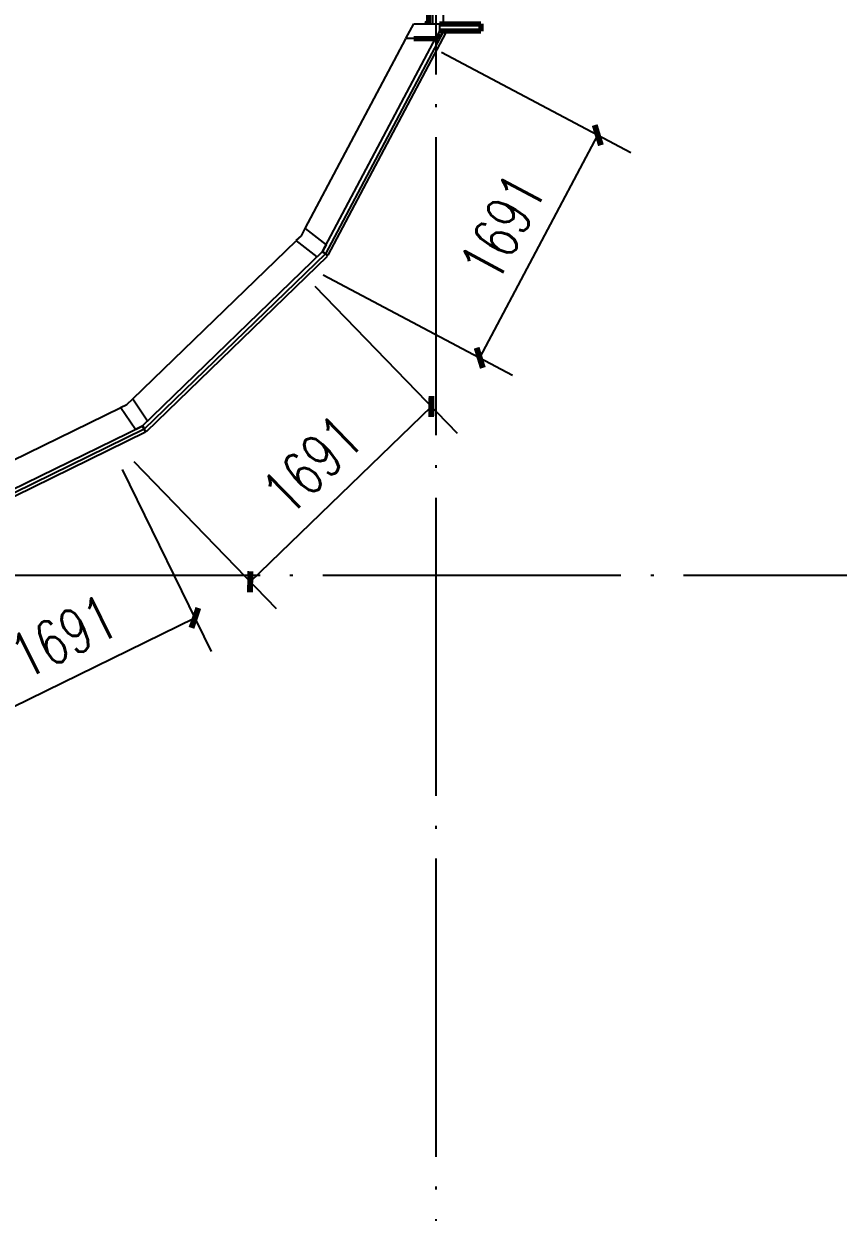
# Model space of a CAD drawing. Header units: millimetres. Extents: x 11476074 to 24729458, y -1239991 to 2813188.
# Drawn here: x 12601531 to 12606994, y 359841 to 367813 of the extents above; entities that cross this region are included whole.
import ezdxf

# ---------------------------------------------------------------- set-up
doc = ezdxf.new("R2010")
doc.units = ezdxf.units.MM
doc.header["$LTSCALE"] = 1000
doc.linetypes.add('DOTE', pattern=[2.42, 2, -0.2, 0.02, -0.2])
for name, color, linetype in [('A-ANNO-DIMS', 3, 'Continuous'), ('A-AXIS', 18, 'DOTE'), ('A-DETL-0001', 1, 'Continuous'), ('A-GLAZ', 4, 'Continuous'), ('排水沟', 133, 'Continuous')]:
    doc.layers.add(name, color=color, linetype=linetype)
for name, color, linetype, lineweight in [('A-GENM', 2, 'Continuous', 70), ('A-GENM-PROJ', 2, 'Continuous', 25), ('A-GLAZ-PROJ', 2, 'Continuous', 25)]:
    doc.layers.add(name, color=color, linetype=linetype, lineweight=lineweight)
doc.styles.add('_TCH_DIM_T3', font='SIMPLEX', dxfattribs={"width": 0.705882, "bigfont": 'GBCBIG'})
doc.dimstyles.new('_TCH_ARCH&&100', dxfattribs={"dimtxt": 297.5, "dimasz": 100, "dimexe": 250, "dimexo": 300, "dimgap": 126.25, "dimtad": 1, "dimdec": 0, "dimzin": 0, "dimdsep": 46, "dimtxsty": '_TCH_DIM_T3', "dimblk": 'ARCHTICK', "dimcen": 0.09, "dimclrt": 7, "dimazin": 2, "dimtfac": 1, "dimtdec": 0, "dimtix": 1, "dimtmove": 2, "dimatfit": 3, "dimfxl": 0, "dimtolj": 1, "dimtzin": 0, "dimarcsym": 0})

# ---------------------------------------------------------------- blocks, each defined once
blk = doc.blocks.new('_ArchTick')
at = {"color": 0, "linetype": 'ByBlock', "const_width": 0.4}
blk.add_lwpolyline([(-0.5, -0.5), (0.5, 0.5)], dxfattribs=at)
blk = doc.blocks.new('*D5816')
at = {"layer": 'A-ANNO-DIMS', "color": 0, "lineweight": -2, "transparency": 16777216}
for p, q in [((12604611.9, 670028.4), (12605882.2, 669354.8)), ((12604869.3, 667978.1), (12605661.3, 669471.9)), ((12603819.8, 668534.5), (12605090.1, 667861))]:
    blk.add_line(p, q, dxfattribs=at)
at = {"layer": 'Defpoints', "color": 0, "transparency": 16777216}
for p in [(12604346.8, 670168.9), (12605661.3, 669471.9), (12603554.7, 668675.1)]:
    blk.add_point(p, dxfattribs=at)
at = {"layer": 'A-ANNO-DIMS', "color": 0, "lineweight": -2, "transparency": 16777216, "xscale": 100, "yscale": 100, "zscale": 100}
for p, rotation in [((12605661.3, 669471.9), 62.06590870154667), ((12604869.3, 667978.1), 242.0659087015466)]:
    blk.add_blockref('_ArchTick', p, dxfattribs=dict(at, rotation=rotation))
at = {"layer": 'A-ANNO-DIMS', "color": 7, "transparency": 16777216, "insert": (12605022.3, 668853.8), "char_height": 297.5, "attachment_point": 5, "rotation": 62.06591, "style": '_TCH_DIM_T3'}
blk.add_mtext('\\A1;1691', dxfattribs=at)
blk = doc.blocks.new('*D5817')
at = {"layer": 'A-ANNO-DIMS', "color": 0, "lineweight": -2, "transparency": 16777216}
for p, q in [((12603763.4, 668459.5), (12604718.7, 667472.6)), ((12603329.9, 666476.2), (12604544.8, 667652.2)), ((12602548.4, 667283.6), (12603503.7, 666296.6))]:
    blk.add_line(p, q, dxfattribs=at)
at = {"layer": 'Defpoints', "color": 0, "transparency": 16777216}
for p in [(12603554.7, 668675.1), (12604544.8, 667652.2), (12602339.8, 667499.1)]:
    blk.add_point(p, dxfattribs=at)
at = {"layer": 'A-ANNO-DIMS', "color": 0, "lineweight": -2, "transparency": 16777216, "xscale": 100, "yscale": 100, "zscale": 100}
for p, rotation in [((12604544.8, 667652.2), 44.06587066107214), ((12603329.9, 666476.2), 224.0658706610722)]:
    blk.add_blockref('_ArchTick', p, dxfattribs=dict(at, rotation=rotation))
at = {"layer": 'A-ANNO-DIMS', "color": 7, "transparency": 16777216, "insert": (12603746.1, 667261.8), "char_height": 297.5, "attachment_point": 5, "rotation": 44.06587, "style": '_TCH_DIM_T3'}
blk.add_mtext('\\A1;1691', dxfattribs=at)
blk = doc.blocks.new('*D5818')
at = {"layer": 'A-ANNO-DIMS', "color": 0, "lineweight": -2, "transparency": 16777216}
for p, q in [((12602471.6, 667229.6), (12603068.8, 666008.7)), ((12600952.8, 666486.7), (12601550, 665265.7)), ((12601440.1, 665490.3), (12602959, 666233.3))]:
    blk.add_line(p, q, dxfattribs=at)
at = {"layer": 'Defpoints', "color": 0, "transparency": 16777216}
for p in [(12602339.8, 667499.1), (12600820.9, 666756.2), (12602959, 666233.3)]:
    blk.add_point(p, dxfattribs=at)
at = {"layer": 'A-ANNO-DIMS', "color": 0, "lineweight": -2, "transparency": 16777216, "xscale": 100, "yscale": 100, "zscale": 100}
for p, rotation in [((12602959, 666233.3), 26.0659186004578), ((12601440.1, 665490.3), 206.0659186004578)]:
    blk.add_blockref('_ArchTick', p, dxfattribs=dict(at, rotation=rotation))
at = {"layer": 'A-ANNO-DIMS', "color": 7, "transparency": 16777216, "insert": (12602078.7, 666108.8), "char_height": 297.5, "attachment_point": 5, "rotation": 26.06592, "style": '_TCH_DIM_T3'}
blk.add_mtext('\\A1;1691', dxfattribs=at)
blk = doc.blocks.new('FO-CORNER LOUVERS - FO-CORNER LOUVERS 1000-5059478-850_L52 HOTEL')
at = {"layer": 'A-GENM'}
for p, q in [((0, 1099.9), (0, 99.9)), ((100, 100), (100, 929.4)), ((-550, 350), (-600, 350)), ((-600, 350), (-600, 72.6)), ((-550, 72.7), (-550, 350)), ((0, 99.9), (0, -25.1)), ((-619.8, 61.7), (-650, 61.7)), ((-650, 61.7), (-650, -100)), ((0, -0.1), (-549.9, -0.1)), ((0, -25.1), (0, -0.1))]:
    blk.add_line(p, q, dxfattribs=at)
at = {"layer": 'A-GENM-PROJ'}
for p, q in [((-550, 99.9), (0, 99.9)), ((0, 24.9), (-549.9, 24.9))]:
    blk.add_line(p, q, dxfattribs=at)
blk = doc.blocks.new('FO-Vision Panels-Corner - Regular 2-4578218-850_L52 HOTEL')
at = {"layer": 'A-GLAZ-PROJ'}
for p, q in [((-845.4, 0), (-845.4, 20)), ((-845.4, 20), (845.4, 20)), ((845.4, 20), (845.4, 0))]:
    blk.add_line(p, q, dxfattribs=at)
blk = doc.blocks.new('FO-Vision Panels-Corner - Regular 2-4578219-850_L52 HOTEL')
at = {"layer": 'A-GLAZ-PROJ'}
for p, q in [((-845.4, 0), (-845.4, 20)), ((-845.4, 20), (845.4, 20)), ((845.4, 20), (845.4, 0))]:
    blk.add_line(p, q, dxfattribs=at)
blk = doc.blocks.new('FO-Vision Panels-Corner - Regular 2-4578220-850_L52 HOTEL')
at = {"layer": 'A-GLAZ-PROJ'}
for p, q in [((-845.4, 0), (-845.4, 20)), ((-845.4, 20), (845.4, 20)), ((845.4, 20), (845.4, 0))]:
    blk.add_line(p, q, dxfattribs=at)
blk = doc.blocks.new('FO-Vision Panels-Corner - Regular 2-V25-850_L52 HOTEL')
at = {"layer": 'A-GLAZ'}
for p, q in [((845.4, 0), (-845.4, 0)), ((-845.4, 0), (-845.4, -25)), ((845.4, -25), (845.4, 0)), ((-810.4, -25), (-845.4, -25)), ((-845.4, -25), (-845.4, -26.4)), ((-845.4, -25), (845.4, -25)), ((845.4, -25), (810.4, -25)), ((845.4, -26.4), (845.4, -25))]:
    blk.add_line(p, q, dxfattribs=at)
at = {"layer": 'A-GLAZ-PROJ'}
for p, q in [((-845.4, 0), (-845.4, 20)), ((-845.4, 20), (845.4, 20)), ((845.4, 20), (845.4, 0)), ((-759.6, -200), (766.6, -200))]:
    blk.add_line(p, q, dxfattribs=at)
blk = doc.blocks.new('FO-Vision Panels-Corner - Regular 2-V26-850_L52 HOTEL')
at = {"layer": 'A-GLAZ'}
for p, q in [((845.4, 0), (-845.4, 0)), ((-845.4, 0), (-845.4, -25)), ((-810.4, -25), (-845.4, -25)), ((-845.4, -25), (-845.4, -26.4)), ((-845.4, -25), (845.4, -25)), ((845.4, -25), (810.4, -25)), ((845.4, -25), (845.4, 0)), ((845.4, -26.3), (845.4, -25))]:
    blk.add_line(p, q, dxfattribs=at)
at = {"layer": 'A-GLAZ-PROJ'}
for p, q in [((-845.4, 0), (-845.4, 20)), ((-845.4, 20), (845.4, 20)), ((845.4, 20), (845.4, 0)), ((-759.6, -200), (766.6, -200))]:
    blk.add_line(p, q, dxfattribs=at)
blk = doc.blocks.new('FO-Vision Panels-Corner - Regular 2-V27-850_L52 HOTEL')
at = {"layer": 'A-GLAZ'}
for p, q in [((845.4, 0), (-845.4, 0)), ((-845.4, 0), (-845.4, -25)), ((845.4, -25), (845.4, 0)), ((-810.4, -25), (-845.4, -25)), ((-845.4, -25), (-845.4, -26.4)), ((-845.4, -25), (787.4, -25)), ((845.4, -25), (834.2, -25)), ((834.2, -25), (845.4, -25)), ((845.4, -30.9), (845.4, -25)), ((845.4, -141.5), (845.4, -107))]:
    blk.add_line(p, q, dxfattribs=at)
at = {"layer": 'A-GLAZ-PROJ'}
for p, q in [((-845.4, 0), (-845.4, 20)), ((-845.4, 20), (845.4, 20)), ((845.4, 20), (845.4, 0)), ((-759.6, -200), (682.9, -200))]:
    blk.add_line(p, q, dxfattribs=at)
blk = doc.blocks.new('GP_POLY FOSHAN_SHELL_rvt-2-200_L05-13_ 16-25')
at = {"layer": 'A-DETL-0001'}
for p, q in [((-15902.9, 21100.1), (-15849.9, 21200.1)), ((-15849.9, 21200.1), (-15677.3, 21200.1)), ((-15677.3, 21150.1), (-15705, 21100.1)), ((-15677.3, 21200.1), (-15677.3, 21150.1)), ((-15705, 21100.1), (-15902.9, 21100.1)), ((-16637.8, 19745.1), (-16603.9, 19777.9)), ((-16603.9, 19777.9), (-16578.6, 19825.7)), ((-16578.6, 19825.7), (-16438.3, 19716.7)), ((-16498.3, 19636.6), (-16637.8, 19745.1)), ((-16438.3, 19716.7), (-16462.3, 19671.4)), ((-16462.3, 19671.4), (-16498.3, 19636.6)), ((-17773.4, 18646), (-17734.5, 18683.6)), ((-17734.5, 18683.6), (-17634.8, 18536.6)), ((-17815.7, 18625.3), (-17773.4, 18646)), ((-17716.6, 18479), (-17815.7, 18625.3)), ((-17671.6, 18501), (-17716.6, 18479)), ((-17634.8, 18536.6), (-17671.6, 18501))]:
    blk.add_line(p, q, dxfattribs=at)
at = {"layer": 'A-GENM-PROJ', "xscale": -1, "rotation": 270}
blk.add_blockref('FO-CORNER LOUVERS - FO-CORNER LOUVERS 1000-5059478-850_L52 HOTEL', (-15750, 21749.9), dxfattribs=at)
at = {"layer": 'A-GLAZ-PROJ'}
for name, p, xscale, rotation in [('FO-Vision Panels-Corner - Regular 2-V27-850_L52 HOTEL', (-16046, 20403), -1, 242.0659086999832), ('FO-Vision Panels-Corner - Regular 2-4578220-850_L52 HOTEL', (-16046, 20403), -1, 242.0659086999832), ('FO-Vision Panels-Corner - Regular 2-V26-850_L52 HOTEL', (-17049.5, 19068.1), -1, 224.065870661679), ('FO-Vision Panels-Corner - Regular 2-4578219-850_L52 HOTEL', (-17049.5, 19068.1), -1, 224.065870661679), ('FO-Vision Panels-Corner - Regular 2-V25-850_L52 HOTEL', (-18416.4, 18108.7), -0.9999999999999999, 206.0659186011982), ('FO-Vision Panels-Corner - Regular 2-4578218-850_L52 HOTEL', (-18416.4, 18108.7), -0.9999999999999999, 206.0659186011982)]:
    blk.add_blockref(name, p, dxfattribs=dict(at, xscale=xscale, rotation=rotation))
blk = doc.blocks.new('GP_POLY FOSHAN_SHELL_rvt-3-200_L06-13_16-26')
blk.add_blockref('GP_POLY FOSHAN_SHELL_rvt-2-200_L05-13_ 16-25', (0, 0))
blk = doc.blocks.new('qlzw')
at = {"layer": 'A-AXIS'}
for p, q in [((12470866.8, 979989.8, 0), (12470866.8, 1082989.8)), ((12416866.8, 995989.8), (12486866.8, 995989.8))]:
    blk.add_line(p, q, dxfattribs=at)
blk = doc.blocks.new('幕墙尺寸')
at = {"layer": 'A-ANNO-DIMS', "color": 1}
for p1, p2, distance, picture, middle in [((12603554.7, 668675.1), (12604346.8, 670168.9), -1487.9, '*D5816', (12605022.3, 668853.8)), ((12602339.8, 667499.1), (12603554.7, 668675.1), -1423.6, '*D5817', (12603746.1, 667261.8)), ((12600820.9, 666756.2), (12602339.8, 667499.1), -1409.2, '*D5818', (12602078.7, 666108.8))]:
    dim = blk.add_aligned_dim(p1=p1, p2=p2, distance=distance, dimstyle='_TCH_ARCH&&100', dxfattribs=at)
    dim.commit()
    dim.dimension.update_dxf_attribs({"geometry": picture, "text_midpoint": middle})

msp = doc.modelspace()

# ---------------------------------------------------------------- block references
msp.add_blockref('GP_POLY FOSHAN_SHELL_rvt-3-200_L06-13_16-26', (12619996.8, 346613.3))
at = {"layer": 'A-ANNO-DIMS'}
msp.add_blockref('幕墙尺寸', (-280, -302405.8), dxfattribs=at)
at = {"layer": '排水沟'}
msp.add_blockref('qlzw', (133430, -631876.5), dxfattribs=at)

doc.saveas('drawing.dxf')
